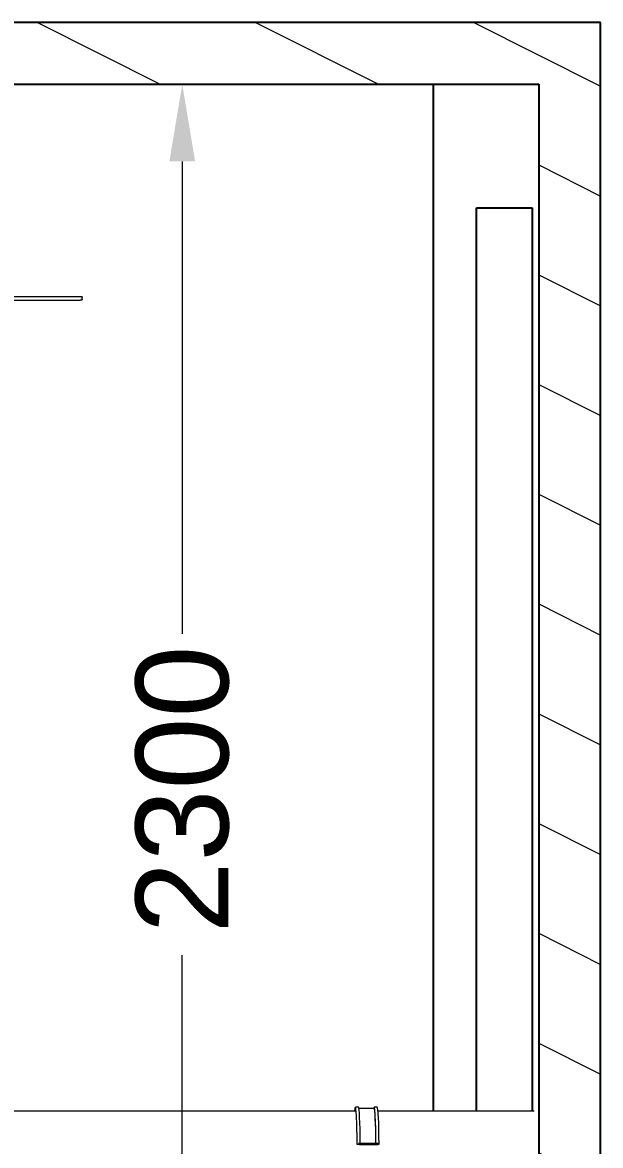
# Model space of a CAD drawing. Header units: millimetres. Extents: x -4172 to 126100, y -2 to 142133.
# Drawn here: x 25984 to 27855, y 14539 to 18176 of the extents above; entities that cross this region are included whole.
import ezdxf

# ---------------------------------------------------------------- set-up
doc = ezdxf.new("R2010")
doc.units = ezdxf.units.MM
doc.header["$LTSCALE"] = 100
for name, color, linetype, lineweight in [('Dimension', 7, 'Continuous', 18), ('Hatch', 7, 'Continuous', 18), ('Visible', 7, 'Continuous', 25)]:
    doc.layers.add(name, color=color, linetype=linetype, lineweight=lineweight)
doc.layers.add('P_Biomass (BM)', color=150, linetype='Continuous', lineweight=18, true_color=0x007fff)
doc.styles.add('Title', font='arial.ttf')
doc.dimstyles.new('Default - Method 2b', dxfattribs={"dimscale": 100, "dimtxt": 3, "dimasz": 2.5, "dimexe": 3, "dimexo": 0.5, "dimgap": 0.7, "dimtad": 0, "dimtoh": 1, "dimdec": 1, "dimrnd": 1e-08, "dimtxsty": 'Title', "dimcen": 0.09, "dimdle": 10, "dimclrd": 256, "dimclre": 256, "dimclrt": 7, "dimadec": 0, "dimazin": 2, "dimtfac": 0.833333, "dimtdec": 1, "dimtmove": 0, "dimatfit": 3, "dimfxl": 1, "dimtolj": 1, "dimlwd": -1, "dimlwe": -1, "dimarcsym": 0})

# ---------------------------------------------------------------- blocks, each defined once
blk = doc.blocks.new('*D61')
at = {"layer": 'Defpoints', "color": 0, "transparency": 16777216}
for p in [(26471.9, 17975.8), (26501.3, 17975.8), (26501.3, 13375.8)]:
    blk.add_point(p, dxfattribs=at)
at = {"layer": 'Dimension', "transparency": 16777216}
for p, q in [((26501.3, 17725.8), (26501.3, 16195.8)), ((26501.3, 13625.8), (26501.3, 15155.8))]:
    blk.add_line(p, q, dxfattribs=at)
for points in [[(26459.6, 17725.8), (26543, 17725.8), (26501.3, 17975.8)], [(26459.6, 13625.8), (26543, 13625.8), (26501.3, 13375.8)]]:
    blk.add_solid(points, dxfattribs=at)
at = {"layer": 'Dimension', "color": 7, "transparency": 16777216, "insert": (26654.6, 15225.8), "char_height": 300, "attachment_point": 7, "rotation": 90, "style": 'Title'}
blk.add_mtext('\\A1;2300', dxfattribs=at)

msp = doc.modelspace()

# ---------------------------------------------------------------- hatches: boundary and pattern name
at = {"layer": 'Hatch'}
h = msp.add_hatch(dxfattribs=at)
h.set_pattern_fill('ANSI31', color=256, scale=2540, angle=108.27905, style=0)
h.set_pattern_definition([(153.279, (0, 0), (-142.7625, -283.5932), [])])
h.paths.add_polyline_path([(27855.41, 13375.84), (27855.41, 18175.84), (20189.27, 18175.84), (20158.62, 18175.84), (20119.22, 18175.84), (19852.02, 18175.84), (19588.22, 18175.84), (19588.22, 17975.84), (19852.02, 17975.84), (27655.21, 17975.84), (27655.21, 13375.84)])

# ---------------------------------------------------------------- linework, layer by layer
at = {"layer": 'P_Biomass (BM)'}
for p, q in [((25906.04, 17288.7), (26168.82, 17288.7)), ((25908.02, 17276.58), (26170.8, 17276.58)), ((26177.16, 17279.63), (26177.16, 17285.63)), ((27071.58, 14662.84), (27061.59, 14662.84)), ((27122.53, 14658.84), (27073.01, 14658.84)), ((27132.52, 14662.84), (27122.53, 14662.84)), ((27061.59, 14650.14), (23437.5, 14650.14)), ((27640.8, 14650.14), (27135.01, 14650.14)), ((27066.73, 14543.02), (27067.3, 14543.81)), ((27067.3, 14543.81), (27072.3, 14543.81)), ((27072.12, 14543.56), (27071.89, 14543.25)), ((27074.87, 14541.84), (27071.89, 14541.84)), ((27072.29, 14546.84), (27074.87, 14546.84)), ((27074.87, 14546.84), (27074.87, 14541.84)), ((27074.87, 14546.84), (27135.81, 14546.84)), ((27074.87, 14541.84), (27135.81, 14541.84)), ((27135.81, 14541.84), (27135.81, 14546.84)), ((27135.81, 14543.81), (27138.23, 14543.81)), ((27138.23, 14543.81), (27137.66, 14543.02))]:
    msp.add_line(p, q, dxfattribs=at)
for centre, start, end in [((26168.82, 17285.7), 89.65385, 89.99298), ((26170.8, 17279.58), 270, 270.43262)]:
    msp.add_arc(centre, 3, start, end, dxfattribs=at)
for centre, major_axis, start_param, end_param in [((27061.59, 14535.84), (0, 127), 4.7752285, 6.7342121), ((27071.58, 14535.84), (0, 127), 4.7991118, 6.2831853), ((27122.53, 14535.84), (0, 127), 4.7991118, 6.5348311), ((27122.53, 14535.84), (0, 123), 4.8019395, 6.2831853), ((27132.52, 14535.84), (0, 127), 4.7752285, 6.2831853), ((27066.59, 14535.84), (0, 118), 4.7632584, 4.7752285)]:
    msp.add_ellipse(centre, major_axis=major_axis, ratio=0.0450362, start_param=start_param, end_param=end_param, dxfattribs=at)
for points, knots in [([(26168.83, 17288.7), (26171.49, 17288.68), (26173.18, 17288.66), (26174.04, 17288.64), (26174.14, 17288.64), (26174.31, 17288.63), (26174.35, 17288.63), (26174.56, 17288.6), (26174.63, 17288.6), (26174.79, 17288.56), (26174.85, 17288.55), (26175.02, 17288.51), (26175.17, 17288.46), (26175.44, 17288.35), (26175.58, 17288.28), (26175.98, 17288.03), (26176.23, 17287.83), (26176.64, 17287.35), (26176.81, 17287.07), (26177.05, 17286.48), (26177.13, 17286.17), (26177.15, 17285.78), (26177.16, 17285.7), (26177.16, 17285.63)], [0, 0, 0, 0, 0.9516689, 0.9516689, 1.112234, 1.112234, 1.1921479, 1.1921479, 1.2208079, 1.2208079, 1.2326264, 1.2326264, 1.2566043, 1.2566043, 1.2802388, 1.2802388, 1.3278763, 1.3278763, 1.3754456, 1.3754456, 1.4232326, 1.4232326, 1.4342224, 1.4342224, 1.4342224, 1.4342224]), ([(26177.16, 17279.63), (26177.16, 17279.3), (26177.1, 17278.98), (26176.9, 17278.37), (26176.74, 17278.08), (26176.36, 17277.57), (26176.12, 17277.34), (26175.74, 17277.08), (26175.61, 17277), (26175.36, 17276.88), (26175.24, 17276.83), (26175.05, 17276.77), (26174.98, 17276.74), (26174.82, 17276.7), (26174.74, 17276.68), (26174.62, 17276.66), (26174.57, 17276.66), (26174.48, 17276.65), (26174.44, 17276.64), (26174.34, 17276.63), (26174.29, 17276.63), (26174.13, 17276.62), (26174.03, 17276.62), (26173.46, 17276.6), (26172.77, 17276.59), (26171.47, 17276.58), (26171.16, 17276.58), (26170.82, 17276.58)], [0, 0, 0, 0, 0.0487877, 0.0487877, 0.096681, 0.096681, 0.1445386, 0.1445386, 0.1675431, 0.1675431, 0.1876, 0.1876, 0.2013099, 0.2013099, 0.219935, 0.219935, 0.2368314, 0.2368314, 0.2632222, 0.2632222, 0.3215955, 0.3215955, 0.4964667, 0.4964667, 1.0228778, 1.0228778, 1.1741867, 1.1741867, 1.1741867, 1.1741867])]:
    msp.add_open_spline(points, degree=3, knots=knots, dxfattribs=at)
at = {"layer": 'Visible'}
for p, q in [((27855.41, 18175.84), (19588.22, 18175.84)), ((27855.41, 13375.84), (27855.41, 18175.84)), ((19588.22, 17975.84), (27655.21, 17975.84)), ((27314.56, 14650.14), (27314.56, 17975.84)), ((27655.21, 17975.84), (27655.21, 13375.84)), ((27454.17, 14650.14), (27454.17, 17575.84)), ((27454.17, 17575.84), (27634.32, 17575.84)), ((27634.32, 17575.84), (27634.32, 14650.14))]:
    msp.add_line(p, q, dxfattribs=at)

# ---------------------------------------------------------------- dimensions: what is measured, and where the dimension line sits
at = {"layer": 'Dimension'}
dim = msp.add_linear_dim(base=(26501.31, 17975.84), p1=(26501.31, 13375.84), p2=(26471.94, 17975.84), angle=90, dimstyle='Default - Method 2b', override={"dimgap": 0.7, "dimtoh": 0, "dimdec": 1, "dimlfac": 0.5, "dimse1": 1, "dimse2": 1, "dimtol": 0, "dimlim": 0, "dimtp": 0, "dimtm": 0, "dimtdec": 1, "dimtofl": 0, "dimatfit": 1}, dxfattribs=at)
dim.commit()
dim.dimension.update_dxf_attribs({"geometry": '*D61', "text_midpoint": (26501.31, 15675.84), "dimtype": 160})

doc.saveas('drawing.dxf')
